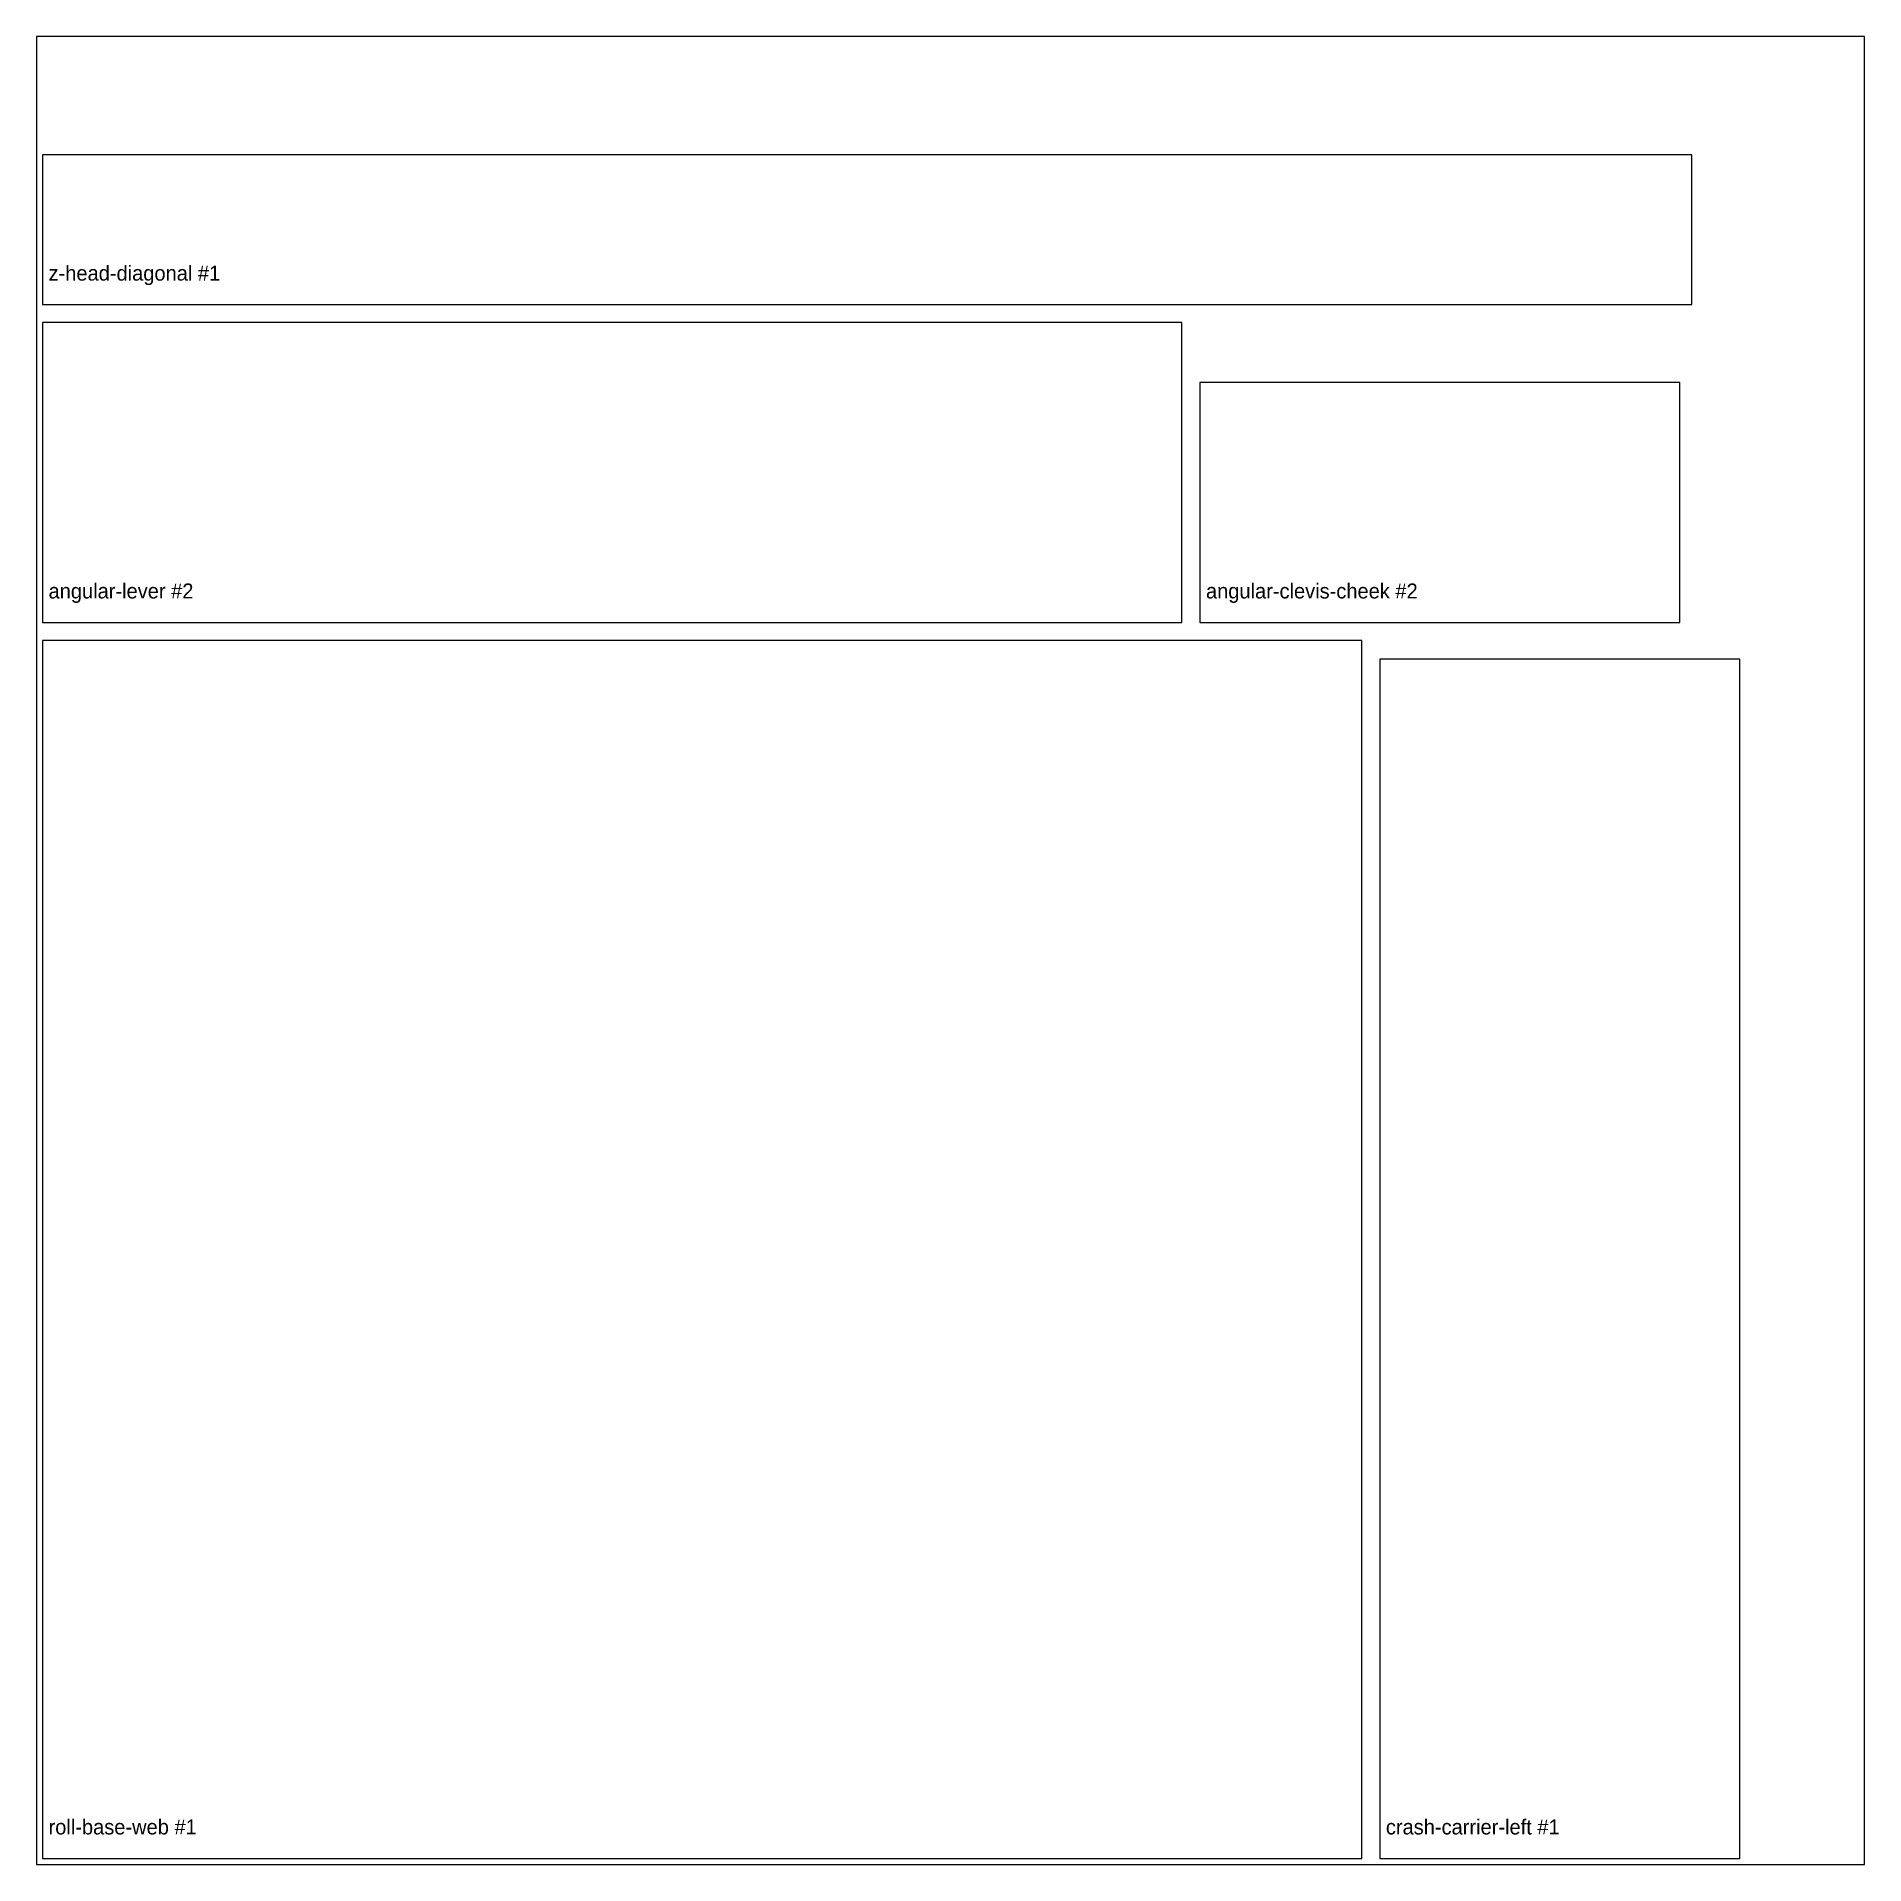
# Model space of a CAD drawing. Header units: millimetres. Extents: x 0 to 305, y 0 to 305.
import ezdxf

# ---------------------------------------------------------------- set-up
doc = ezdxf.new("R2010")
doc.units = ezdxf.units.MM

msp = doc.modelspace()

# ---------------------------------------------------------------- linework, layer by layer
for points in [[(0, 0), (304.8, 0), (304.8, 304.8), (0, 304.8)], [(1, 260.1), (276, 260.1), (276, 285.1), (1, 285.1)], [(1, 207.1), (191, 207.1), (191, 257.1), (1, 257.1)], [(194, 207.1), (274, 207.1), (274, 247.1), (194, 247.1)], [(1, 1), (221, 1), (221, 204.1), (1, 204.1)], [(224, 1), (284, 1), (284, 201), (224, 201)]]:
    msp.add_lwpolyline(points, close=True)

# ---------------------------------------------------------------- texts
for s, p in [('z-head-diagonal #1', (2, 264.1)), ('angular-lever #2', (2, 211.1)), ('angular-clevis-cheek #2', (195, 211.1)), ('roll-base-web #1', (2, 5)), ('crash-carrier-left #1', (225, 5))]:
    msp.add_text(s, height=2.5).set_placement(p)

doc.saveas('drawing.dxf')
